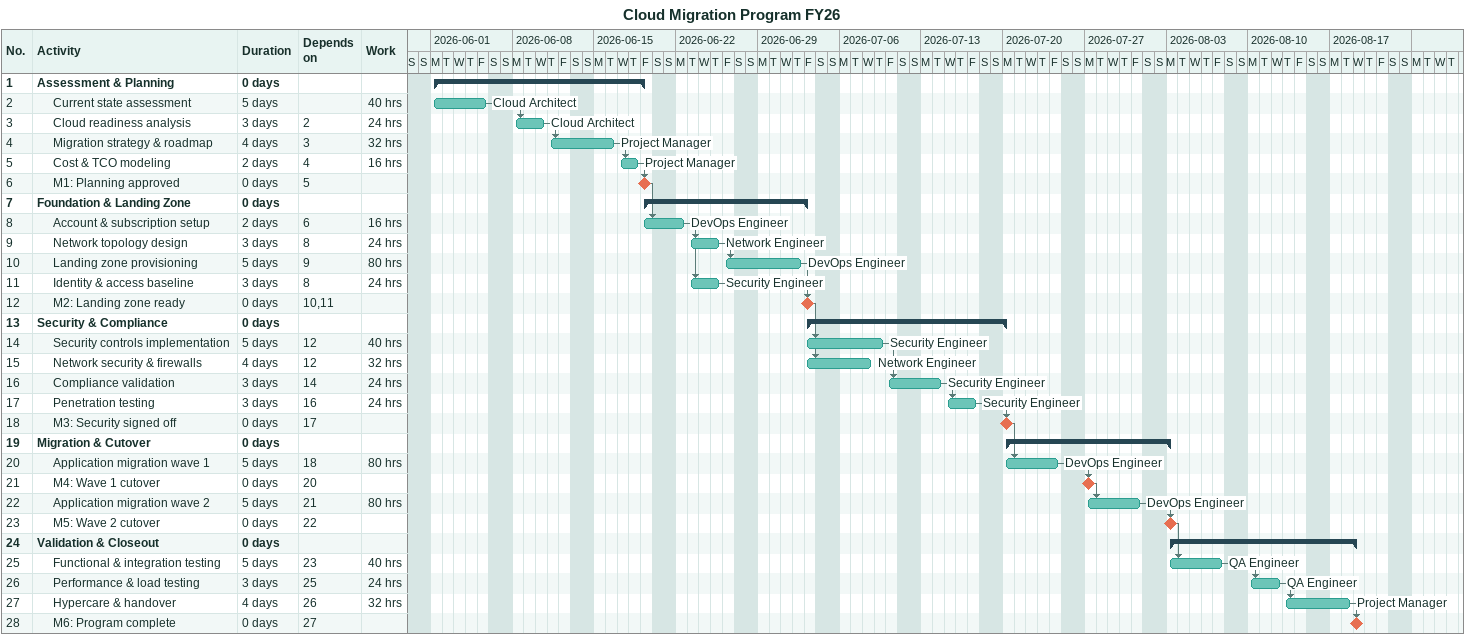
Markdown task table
Cloud Migration Program FY26

| ID | Level | Task | Duration | Start | Finish | Predecessors | Resources | Work (h) |
|---|---|---|---|---|---|---|---|---|
| 1 | 1 | **Assessment & Planning** | 0d | 2026-06-01 | 2026-06-19 |  |  |  |
| 2 | 2 | Current state assessment | 5d | 2026-06-01 | 2026-06-05 |  | Cloud Architect | 40 |
| 3 | 2 | Cloud readiness analysis | 3d | 2026-06-08 | 2026-06-10 | 2 | Cloud Architect | 24 |
| 4 | 2 | Migration strategy & roadmap | 4d | 2026-06-11 | 2026-06-16 | 3 | Project Manager | 32 |
| 5 | 2 | Cost & TCO modeling | 2d | 2026-06-17 | 2026-06-18 | 4 | Project Manager | 16 |
| 6 | 2 | M1: Planning approved | 0d | 2026-06-19 | 2026-06-19 | 5 |  |  |
| 7 | 1 | **Foundation & Landing Zone** | 0d | 2026-06-19 | 2026-07-03 |  |  |  |
| 8 | 2 | Account & subscription setup | 2d | 2026-06-19 | 2026-06-22 | 6 | DevOps Engineer | 16 |
| 9 | 2 | Network topology design | 3d | 2026-06-23 | 2026-06-25 | 8 | Network Engineer | 24 |
| 10 | 2 | Landing zone provisioning | 5d | 2026-06-26 | 2026-07-02 | 9 | DevOps Engineer | 80 |
| 11 | 2 | Identity & access baseline | 3d | 2026-06-23 | 2026-06-25 | 8 | Security Engineer | 24 |
| 12 | 2 | M2: Landing zone ready | 0d | 2026-07-03 | 2026-07-03 | 10, 11 |  |  |
| 13 | 1 | **Security & Compliance** | 0d | 2026-07-03 | 2026-07-20 |  |  |  |
| 14 | 2 | Security controls implementation | 5d | 2026-07-03 | 2026-07-09 | 12 | Security Engineer | 40 |
| 15 | 2 | Network security & firewalls | 4d | 2026-07-03 | 2026-07-08 | 12 | Network Engineer | 32 |
| 16 | 2 | Compliance validation | 3d | 2026-07-10 | 2026-07-14 | 14 | Security Engineer | 24 |
| 17 | 2 | Penetration testing | 3d | 2026-07-15 | 2026-07-17 | 16 | Security Engineer | 24 |
| 18 | 2 | M3: Security signed off | 0d | 2026-07-20 | 2026-07-20 | 17 |  |  |
| 19 | 1 | **Migration & Cutover** | 0d | 2026-07-20 | 2026-08-03 |  |  |  |
| 20 | 2 | Application migration wave 1 | 5d | 2026-07-20 | 2026-07-24 | 18 | DevOps Engineer | 80 |
| 21 | 2 | M4: Wave 1 cutover | 0d | 2026-07-27 | 2026-07-27 | 20 |  |  |
| 22 | 2 | Application migration wave 2 | 5d | 2026-07-27 | 2026-07-31 | 21 | DevOps Engineer | 80 |
| 23 | 2 | M5: Wave 2 cutover | 0d | 2026-08-03 | 2026-08-03 | 22 |  |  |
| 24 | 1 | **Validation & Closeout** | 0d | 2026-08-03 | 2026-08-19 |  |  |  |
| 25 | 2 | Functional & integration testing | 5d | 2026-08-03 | 2026-08-07 | 23 | QA Engineer | 40 |
| 26 | 2 | Performance & load testing | 3d | 2026-08-10 | 2026-08-12 | 25 | QA Engineer | 24 |
| 27 | 2 | Hypercare & handover | 4d | 2026-08-13 | 2026-08-18 | 26 | Project Manager | 32 |
| 28 | 2 | M6: Program complete | 0d | 2026-08-19 | 2026-08-19 | 27 |  |  |
